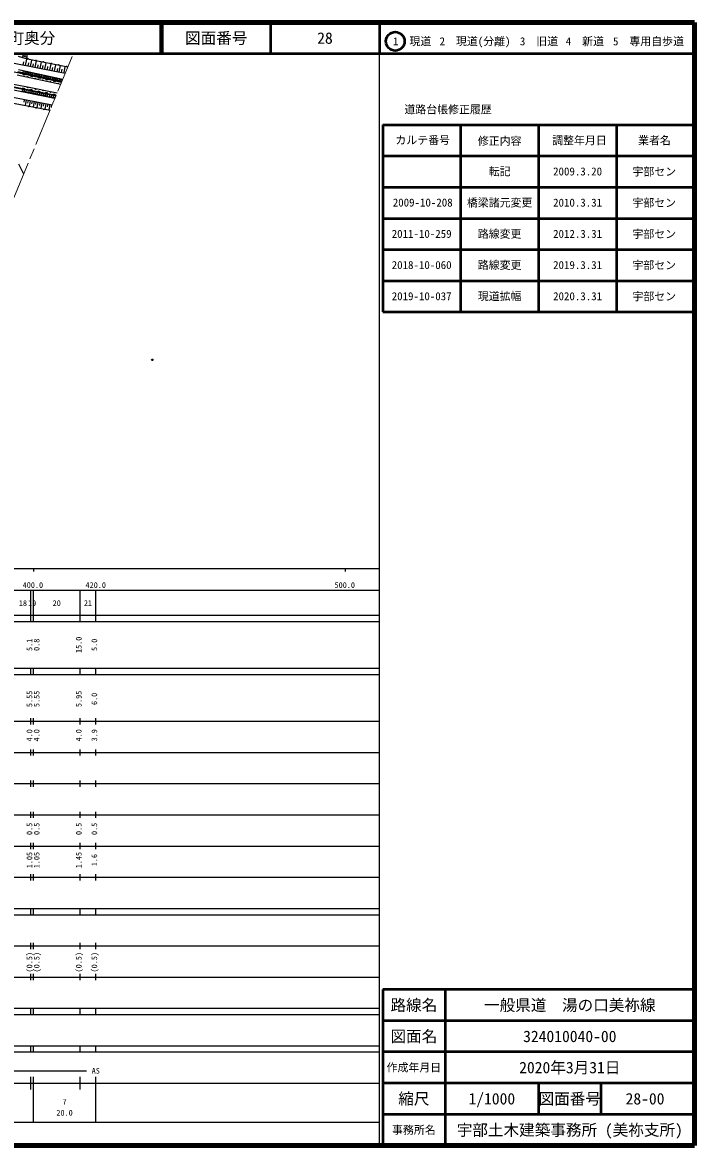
# Model space of a CAD drawing. Units: millimetres, scale not verified. Extents: x 40000 to 680000, y 20000 to 380000.
# Drawn here: x 464497 to 680000, y 20000 to 380000 of the extents above; entities that cross this region are included whole.
import ezdxf
from ezdxf.enums import TextEntityAlignment as Align

# ---------------------------------------------------------------- set-up
doc = ezdxf.new("R2010")
doc.units = ezdxf.units.MM
doc.header["$LTSCALE"] = 1000
doc.header["$PDMODE"] = 32
doc.header["$PDSIZE"] = 500
doc.linetypes.add('CHAIN', pattern=[18.5, 12, -1.5, 3.5, -1.5])
for name, color, linetype, lineweight in [('S-BGD', 7, 'Continuous', 25), ('S-BMK', 2, 'CHAIN', 13), ('S-TTL', 2, 'Continuous', 140), ('S-TTL-BAND', 7, 'Continuous', 25), ('S-TTL-FRAM', 2, 'Continuous', 50), ('S-TTL-LINE', 7, 'Continuous', 50)]:
    doc.layers.add(name, color=color, linetype=linetype, lineweight=lineweight)
doc.layers.add('S-OTRS', color=6, linetype='Continuous')
doc.layers.add('S-TTL-TXT', color=7, linetype='Continuous')
doc.styles.add('ＭＳ ゴシック', font='')
doc.styles.get('ＭＳ ゴシック').set_extended_font_data('MS Gothic')

msp = doc.modelspace()

# ---------------------------------------------------------------- linework, layer by layer
at = {"layer": 'S-BGD'}
for p, q in [((466154, 368215), (463263, 369071)), ((464516, 368700), (464933, 370000)), ((464549, 368801), (465288, 368563)), ((464709, 369299), (466038, 368873)), ((464734, 366355), (464946, 367432)), ((464839, 369706), (465443, 369512)), ((465321, 370000), (466054, 369765)), ((465514, 366201), (465925, 368283)), ((466027, 368253), (466059, 370000)), ((479065, 365687), (466154, 368215)), ((467060, 365897), (467467, 367958)), ((468608, 365592), (469015, 367655)), ((470157, 365286), (470564, 367351)), ((461856, 366922), (475957, 364143)), ((477152, 361063), (463007, 364151)), ((463278, 364931), (477447, 361778)), ((464776, 364597), (464599, 363803)), ((465073, 364531), (464985, 364135)), ((465370, 364465), (465194, 363673)), ((465666, 364399), (465578, 364004)), ((465962, 364333), (465786, 363544)), ((466258, 364267), (466170, 363873)), ((466287, 366049), (466490, 367079)), ((466554, 364202), (466379, 363415)), ((466849, 364136), (466762, 363743)), ((467144, 364070), (466970, 363286)), ((467439, 364005), (467351, 363613)), ((467733, 363939), (467559, 363157)), ((467834, 365744), (468037, 366775)), ((468026, 363874), (467939, 363483)), ((468320, 363809), (468146, 363029)), ((468612, 363744), (468525, 363354)), ((468904, 363679), (468731, 362901)), ((469196, 363614), (469110, 363226)), ((469382, 365439), (469586, 366471)), ((470932, 365133), (471136, 366167)), ((471707, 364981), (472115, 367048)), ((472483, 364828), (472687, 365862)), ((473259, 364675), (473667, 366744)), ((474035, 364522), (474239, 365557)), ((474811, 364369), (475219, 366440)), ((475587, 364216), (475792, 365252)), ((475957, 364143), (478262, 363747)), ((476295, 364085), (476652, 366159)), ((477060, 363953), (477237, 364982)), ((477825, 363822), (478175, 365861)), ((442606, 363213), (475340, 356684)), ((465594, 359335), (456375, 361120)), ((462844, 363173), (476807, 360231)), ((464750, 363207), (464803, 363451)), ((465238, 363101), (464750, 363207)), ((465292, 363345), (465238, 363101)), ((467192, 362674), (467246, 362918)), ((467681, 362567), (467192, 362674)), ((467734, 362812), (467681, 362567)), ((469488, 363549), (469315, 362774)), ((469635, 362141), (469688, 362385)), ((470123, 362034), (469635, 362141)), ((469778, 363484), (469692, 363097)), ((470069, 363419), (469897, 362647)), ((470177, 362279), (470123, 362034)), ((470359, 363355), (470273, 362969)), ((470649, 363291), (470477, 362520)), ((470938, 363226), (470852, 362842)), ((471227, 363162), (471056, 362394)), ((471515, 363098), (471429, 362714)), ((471803, 363034), (471632, 362268)), ((472090, 362970), (472005, 362587)), ((472077, 361608), (472131, 361852)), ((472566, 361501), (472077, 361608)), ((472377, 362906), (472207, 362142)), ((472619, 361745), (472566, 361501)), ((472663, 362842), (472579, 362461)), ((472950, 362779), (472780, 362017)), ((473235, 362715), (473151, 362335)), ((473521, 362651), (473352, 361893)), ((473805, 362588), (473721, 362209)), ((474090, 362525), (473922, 361768)), ((474374, 362462), (474290, 362084)), ((474657, 362399), (474490, 361644)), ((474520, 361075), (474573, 361319)), ((475008, 360968), (474520, 361075)), ((474940, 362336), (474857, 361959)), ((475062, 361212), (475008, 360968)), ((475223, 362273), (475056, 361521)), ((475505, 362210), (475422, 361834)), ((475787, 362147), (475620, 361397)), ((476069, 362085), (475985, 361710)), ((476350, 362022), (476183, 361274)), ((476630, 361960), (476547, 361586)), ((476910, 361897), (476745, 361152)), ((477190, 361835), (477107, 361463)), ((475221, 356396), (460352, 359352)), ((474881, 355575), (461582, 358279)), ((464402, 357706), (464566, 358514)), ((464554, 358835), (464603, 359080)), ((464603, 359080), (465093, 358982)), ((464706, 357644), (464789, 358049)), ((465010, 357582), (465175, 358393)), ((465093, 358982), (465045, 358737)), ((465316, 357520), (465398, 357926)), ((475597, 357306), (465594, 359335)), ((465621, 357458), (465786, 358272)), ((465927, 357396), (466010, 357803)), ((466233, 357334), (466399, 358150)), ((466540, 357271), (466623, 357680)), ((466847, 357209), (467014, 358028)), ((467006, 358346), (467055, 358591)), ((467055, 358591), (467545, 358493)), ((467156, 357146), (467239, 357556)), ((467464, 357083), (467631, 357905)), ((467545, 358493), (467496, 358248)), ((467773, 357020), (467857, 357432)), ((468082, 356958), (468250, 357782)), ((468392, 356895), (468476, 357307)), ((468702, 356831), (468871, 357659)), ((469014, 356768), (469098, 357182)), ((469325, 356705), (469494, 357535)), ((469458, 357857), (469506, 358102)), ((469506, 358102), (469997, 358004)), ((469637, 356641), (469722, 357057)), ((469997, 358004), (469948, 357759)), ((469949, 356578), (470118, 357410)), ((470262, 356514), (470347, 356931)), ((470576, 356451), (470745, 357286)), ((470890, 356387), (470975, 356805)), ((471204, 356323), (471374, 357161)), ((471519, 356259), (471605, 356678)), ((471835, 356195), (472006, 357035)), ((471909, 357368), (471958, 357613)), ((471958, 357613), (472449, 357515)), ((472151, 356130), (472236, 356551)), ((472449, 357515), (472400, 357270)), ((472467, 356066), (472639, 356909)), ((472784, 356001), (472870, 356424)), ((473102, 355937), (473274, 356783)), ((473738, 355808), (473911, 356656)), ((474361, 356879), (474410, 357124)), ((474377, 355678), (474550, 356529)), ((474410, 357124), (474900, 357026)), ((474900, 357026), (474851, 356781)), ((475161, 356251), (475192, 356402)), ((474029, 353514), (460843, 356050)), ((461580, 354172), (473364, 351908)), ((465069, 355237), (464908, 354400)), ((465697, 355117), (465375, 353443)), ((466325, 354996), (466164, 354159)), ((466952, 354875), (466630, 353202)), ((467580, 354754), (467419, 353918)), ((468207, 354634), (467885, 352961)), ((468835, 354513), (468674, 353677)), ((469462, 354392), (469140, 352720)), ((470089, 354272), (469928, 353435)), ((470717, 354151), (470395, 352479)), ((471344, 354030), (471183, 353194)), ((471971, 353910), (471649, 352238)), ((472598, 353789), (472437, 352953)), ((473225, 353668), (472903, 351997)), ((473420, 355872), (473506, 356296)), ((473852, 353548), (473691, 352712)), ((474058, 355743), (474144, 356168)), ((474698, 355612), (474784, 356039)), ((464888, 331418), (463291, 334630))]:
    msp.add_line(p, q, dxfattribs=at)
msp.add_lwpolyline([(477035, 360781), (462947, 363857), (430913, 369950), (427070, 369989), (424402, 369609), (404093, 363326), (395030, 360721), (389674, 359771), (382228, 358992), (374515, 358639), (374438, 359478), (371533, 359358)], dxfattribs=at)
for centre in [(466150, 362574), (468584, 362057), (470999, 361536), (473488, 361036), (475925, 360499), (466203, 359134), (468767, 358586), (471073, 358148), (473544, 357645)]:
    msp.add_circle(centre, 75, dxfattribs=at)
for centre, radius, start, end in [((466320, 368039), 288, 18.26028, 138.4462), ((468776, 367566), 283, 16.99206, 140.84709), ((471229, 367085), 283, 16.99206, 140.84709), ((473683, 366605), 283, 16.99206, 140.84709), ((476136, 366124), 283, 16.99206, 140.84709), ((478589, 365644), 283, 16.99206, 140.84709), ((466464, 353370), 283, 197.19709, 321.05211), ((468919, 352898), 283, 197.19709, 321.05211), ((471374, 352426), 283, 197.19709, 321.05211)]:
    msp.add_arc(centre, radius, start, end, dxfattribs=at)
at = {"layer": 'S-BMK'}
msp.add_line((461730, 323785), (480849, 370000), dxfattribs=at)
at = {"layer": 'S-OTRS'}
msp.add_point((506113, 271852), dxfattribs=at)
at = {"layer": 'S-TTL'}
for p, q in [((680000, 380000), (40000, 380000)), ((680000, 20000), (680000, 380000)), ((40000, 20000), (680000, 20000))]:
    msp.add_line(p, q, dxfattribs=at)
at = {"layer": 'S-TTL-BAND'}
for p, q in [((579000, 20000), (579000, 370000)), ((40000, 205000), (579000, 205000)), ((468000, 205000), (468000, 204000)), ((568000, 205000), (568000, 204000)), ((68000, 198000), (579000, 198000)), ((467200, 188000), (467200, 198000)), ((468000, 188000), (468000, 198000)), ((483000, 188000), (483000, 198000)), ((488000, 188000), (488000, 198000)), ((40000, 190000), (579000, 190000)), ((40000, 188000), (579000, 188000)), ((40000, 173000), (579000, 173000)), ((467200, 171000), (467200, 173000)), ((468000, 171000), (468000, 173000)), ((483000, 171000), (483000, 173000)), ((488000, 171000), (488000, 173000)), ((40000, 171000), (579000, 171000)), ((40000, 156000), (579000, 156000)), ((467200, 155000), (467200, 157000)), ((468000, 155000), (468000, 157000)), ((483000, 155000), (483000, 157000)), ((488000, 155000), (488000, 157000)), ((46000, 146000), (579000, 146000)), ((467200, 145000), (467200, 147000)), ((468000, 145000), (468000, 147000)), ((483000, 145000), (483000, 147000)), ((488000, 145000), (488000, 147000)), ((467200, 135000), (467200, 137000)), ((468000, 135000), (468000, 137000)), ((483000, 135000), (483000, 137000)), ((488000, 135000), (488000, 137000)), ((52000, 136000), (579000, 136000)), ((46000, 126000), (579000, 126000)), ((467200, 125000), (467200, 127000)), ((468000, 125000), (468000, 127000)), ((483000, 125000), (483000, 127000)), ((488000, 125000), (488000, 127000)), ((52000, 116000), (579000, 116000)), ((467200, 115000), (467200, 117000)), ((468000, 115000), (468000, 117000)), ((483000, 115000), (483000, 117000)), ((488000, 115000), (488000, 117000)), ((46000, 106000), (579000, 106000)), ((467200, 105000), (467200, 107000)), ((468000, 105000), (468000, 107000)), ((483000, 105000), (483000, 107000)), ((488000, 105000), (488000, 107000)), ((40000, 96000), (579000, 96000)), ((40000, 94000), (579000, 94000)), ((467200, 94000), (467200, 96000)), ((468000, 94000), (468000, 96000)), ((483000, 94000), (483000, 96000)), ((488000, 94000), (488000, 96000)), ((49000, 84000), (579000, 84000)), ((467200, 83000), (467200, 85000)), ((468000, 83000), (468000, 85000)), ((483000, 83000), (483000, 85000)), ((488000, 83000), (488000, 85000)), ((40000, 74000), (579000, 74000)), ((467200, 73000), (467200, 75000)), ((468000, 73000), (468000, 75000)), ((483000, 73000), (483000, 75000)), ((488000, 73000), (488000, 75000)), ((40000, 64000), (579000, 64000)), ((40000, 62000), (579000, 62000)), ((467200, 62000), (467200, 64000)), ((468000, 62000), (468000, 64000)), ((483000, 62000), (483000, 64000)), ((488000, 62000), (488000, 64000)), ((40000, 52000), (579000, 52000)), ((467200, 50000), (467200, 52000)), ((468000, 50000), (468000, 52000)), ((483000, 50000), (483000, 52000)), ((488000, 50000), (488000, 52000)), ((40000, 50000), (579000, 50000)), ((71000, 44000), (485000, 44000)), ((40000, 40000), (579000, 40000)), ((467200, 38000), (467200, 42000)), ((468000, 27500), (468000, 42000)), ((483000, 38000), (483000, 42000)), ((488000, 27500), (488000, 42000)), ((68000, 27500), (579000, 27500))]:
    msp.add_line(p, q, dxfattribs=at)
at = {"layer": 'S-TTL-FRAM'}
for p, q in [((580000, 347197), (580000, 287197)), ((580000, 347197), (680000, 347197)), ((580000, 287197), (680000, 287197)), ((680000, 70000), (580000, 70000)), ((580000, 70000), (580000, 20000))]:
    msp.add_line(p, q, dxfattribs=at)
at = {"layer": 'S-TTL-LINE'}
for p, q in [((508747, 380000), (508747, 370000)), ((509247, 380000), (509247, 370000)), ((543997, 380000), (543997, 370000)), ((579000, 380000), (579000, 370000)), ((40000, 370000), (680000, 370000)), ((605000, 347197), (605000, 287197)), ((630000, 347197), (630000, 287197)), ((655000, 347197), (655000, 287197)), ((580000, 337197), (680000, 337197)), ((580000, 327197), (680000, 327197)), ((580000, 317197), (680000, 317197)), ((580000, 307197), (680000, 307197)), ((580000, 297197), (680000, 297197)), ((600000, 70000), (600000, 20000)), ((680000, 60000), (580000, 60000)), ((680000, 50000), (580000, 50000)), ((680000, 40000), (580000, 40000)), ((630000, 40000), (630000, 30000)), ((650000, 40000), (650000, 30000)), ((680000, 30000), (580000, 30000))]:
    msp.add_line(p, q, dxfattribs=at)
msp.add_circle((584031, 373958), 3000, dxfattribs=at)

# ---------------------------------------------------------------- texts
at = {"layer": 'S-TTL-BAND', "style": 'ＭＳ ゴシック'}
for s, p in [('400.0', (467844, 198195)), ('420.0', (488000, 198195)), ('500.0', (567844, 198195)), ('18', (464650, 192405)), ('19', (467600, 192405)), ('20', (475500, 192405)), ('21', (485500, 192405)), ('AS', (488000, 42500)), ('7', (478000, 32523)), ('20.0', (478000, 29033))]:
    msp.add_text(s, height=1833, dxfattribs=at).set_placement(p, align=Align.BOTTOM_CENTER)
for s, p in [('5.1', (468200, 180500)), ('0.8', (470500, 180500)), ('15.0', (484000, 180500)), ('5.0', (489000, 180500)), ('5.55', (468200, 163174)), ('5.55', (470500, 163174)), ('5.95', (484000, 163174)), ('6.0', (489000, 163174)), ('4.0', (468200, 151500)), ('4.0', (470500, 151500)), ('4.0', (484000, 151500)), ('3.9', (489000, 151500)), ('0.5', (468200, 121500)), ('0.5', (470500, 121500)), ('0.5', (484000, 121500)), ('0.5', (489000, 121500)), ('1.05', (468200, 111500)), ('1.05', (470500, 111500)), ('1.45', (484000, 111500)), ('1.6', (489000, 111500)), ('(0.5)', (468200, 78764)), ('(0.5)', (470500, 78764)), ('(0.5)', (484000, 78764)), ('(0.5)', (489000, 78764))]:
    msp.add_text(s, height=1833, rotation=90, dxfattribs=at).set_placement(p, align=Align.BOTTOM_CENTER)
at = {"layer": 'S-TTL-TXT', "style": 'ＭＳ ゴシック'}
msp.add_text('美祢市大嶺町東分\u3000大嶺町奥分', height=3666, dxfattribs=at).set_placement((405024, 375000), align=Align.MIDDLE_LEFT)
for s, height, p in [('図面番号', 3666, (526622, 375000)), ('28', 3666, (561497, 375000)), ('1\u3000現道', 2566, (589448, 373958)), ('2\u3000現道(分離)', 2566, (609619, 373958)), ('3\u3000旧道', 2566, (630121, 373958)), ('4\u3000新道', 2566, (644824, 373958)), ('5\u3000専用自歩道', 2566, (665228, 373958)), ('道路台帳修正履歴', 2566, (600968, 352113)), ('カルテ番号', 2566, (592839, 342277)), ('修正内容', 2566, (617509, 342023)), ('調整年月日', 2566, (643089, 342197)), ('業者名', 2566, (667134, 342197)), ('転記', 2566, (617500, 332245)), ('2009.3.20', 2566, (642500, 332245)), ('宇部セン', 2566, (667077, 332189)), ('2009-10-208', 2566, (592839, 322277)), ('橋梁諸元変更', 2566, (617500, 322245)), ('2010.3.31', 2566, (642500, 322245)), ('宇部セン', 2566, (667077, 322189)), ('2011-10-259', 2566, (592500, 312245)), ('路線変更', 2566, (617500, 312245)), ('2012.3.31', 2566, (642500, 312245)), ('宇部セン', 2566, (667077, 312189)), ('2018-10-060', 2566, (592500, 302245)), ('路線変更', 2566, (617500, 302245)), ('2019.3.31', 2566, (642500, 302245)), ('宇部セン', 2566, (667077, 302189)), ('2019-10-037', 2566, (592500, 292245)), ('現道拡幅', 2566, (617500, 292245)), ('2020.3.31', 2566, (642500, 292245)), ('宇部セン', 2566, (667077, 292189)), ('路線名', 3666, (590000, 65000)), ('路線名', 3666, (590000, 65000)), ('一般県道\u3000湯の口美祢線', 3666, (640000, 65000)), ('図面名', 3666, (590000, 55000)), ('図面名', 3666, (590000, 55000)), ('324010040-00', 3666, (640000, 55000)), ('2020年3月31日', 3666, (640000, 45000)), ('作成年月日', 2566, (590000, 45000)), ('作成年月日', 2566, (590000, 45000)), ('縮尺', 3666, (590000, 35000)), ('縮尺', 3666, (590000, 35000)), ('1/1000', 3666, (615000, 35000)), ('図面番号', 3666, (640000, 35000)), ('図面番号', 3666, (640000, 35000)), ('28-00', 3666, (664125, 35000)), ('事務所名', 2566, (590000, 25000)), ('事務所名', 2566, (590000, 25000)), ('宇部土木建築事務所 (美祢支所)', 3666, (640000, 25000))]:
    msp.add_text(s, height=height, dxfattribs=at).set_placement(p, align=Align.MIDDLE_CENTER)

doc.saveas('drawing.dxf')
